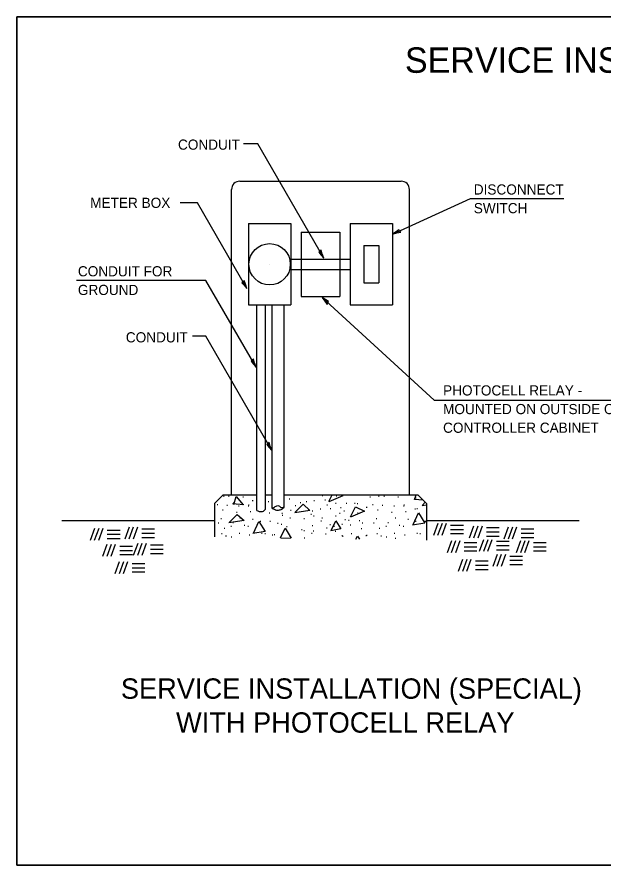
# Model space of a CAD drawing. Extents: x 21436 to 22223, y 14026 to 14526.
# Drawn here: x 21436 to 21782, y 14026 to 14526 of the extents above; entities that cross this region are included whole.
import ezdxf

# ---------------------------------------------------------------- set-up
doc = ezdxf.new("R2010")
doc.units = 0
doc.layers.add('Level 59', color=7, linetype='Continuous')
doc.layers.add('Level 60', color=7, linetype='Continuous')

msp = doc.modelspace()

# ---------------------------------------------------------------- linework, layer by layer
at = {"layer": 'Level 59'}
for p, q in [((21578.01, 14451.14), (21569.7, 14451.14)), ((21616.96, 14383.76), (21578.01, 14451.14)), ((21542.42, 14416.38), (21532.24, 14416.38)), ((21571.68, 14365.75), (21542.42, 14416.38)), ((21657.55, 14397.88), (21703.61, 14418.82)), ((21703.61, 14418.82), (21758.7, 14418.82)), ((21547.49, 14370.62), (21471.15, 14370.62)), ((21577.04, 14319.5), (21547.49, 14370.62)), ((21682.19, 14300.03), (21615.99, 14360.59)), ((21547.34, 14337.71), (21539.52, 14337.71)), ((21586.29, 14270.33), (21547.34, 14337.71)), ((21682.19, 14300.03), (21803.49, 14300.03))]:
    msp.add_line(p, q, dxfattribs=at)
for points in [[(21435.97, 14025.9), (22223.47, 14025.9), (22223.47, 14525.9), (21435.97, 14525.9)], [(21435.97, 14525.9), (22223.47, 14525.9), (22223.47, 14025.9), (21435.97, 14025.9)], [(21662.54, 14399), (21661.77, 14399.71), (21661.24, 14400.48), (21659.65, 14399.31), (21657.55, 14397.88), (21660.18, 14398.55)], [(21615.36, 14388.62), (21614.73, 14387.78), (21614.02, 14387.19), (21615.33, 14385.71), (21616.96, 14383.76), (21616.04, 14386.32)], [(21570.09, 14370.6), (21569.46, 14369.77), (21568.74, 14369.17), (21570.06, 14367.7), (21571.68, 14365.75), (21570.77, 14368.31)], [(21618.97, 14356.44), (21619.32, 14357.43), (21619.82, 14358.21), (21618.12, 14359.22), (21615.99, 14360.59), (21617.63, 14358.43)], [(21575.44, 14324.35), (21574.81, 14323.52), (21574.1, 14322.93), (21575.41, 14321.45), (21577.04, 14319.5), (21576.12, 14322.06)], [(21584.69, 14275.18), (21584.06, 14274.35), (21583.35, 14273.76), (21584.66, 14272.28), (21586.29, 14270.33), (21585.37, 14272.89)]]:
    msp.add_lwpolyline(points, close=True, dxfattribs=at)
at = {"layer": 'Level 60'}
for p, q in [((21567.55, 14429.09), (21662.55, 14429.09)), ((21562.55, 14244.09), (21562.55, 14424.09)), ((21667.55, 14244.09), (21667.55, 14424.09)), ((21572.55, 14404.09), (21572.55, 14356.09)), ((21572.55, 14404.09), (21597.55, 14404.09)), ((21597.55, 14404.09), (21597.55, 14356.09)), ((21632.55, 14404.09), (21657.55, 14404.09)), ((21632.55, 14404.09), (21632.55, 14356.09)), ((21657.55, 14404.09), (21657.55, 14356.09)), ((21603.55, 14399.09), (21603.55, 14361.09)), ((21603.55, 14399.09), (21626.55, 14399.09)), ((21626.55, 14399.09), (21626.55, 14361.09)), ((21640.55, 14391.09), (21640.55, 14369.09)), ((21640.55, 14391.09), (21649.55, 14391.09)), ((21649.55, 14391.09), (21649.55, 14369.09)), ((21585.05, 14380.09), (21585.05, 14380.09)), ((21597.55, 14383.09), (21632.55, 14383.09)), ((21597.55, 14377.09), (21632.55, 14377.09)), ((21640.55, 14369.09), (21649.55, 14369.09)), ((21603.55, 14361.09), (21626.55, 14361.09)), ((21572.55, 14356.09), (21597.55, 14356.09)), ((21577.55, 14234.87), (21577.55, 14356.09)), ((21582.55, 14235.67), (21582.55, 14356.09)), ((21586.55, 14236.2), (21586.55, 14356.09)), ((21593.55, 14236.73), (21593.55, 14356.09)), ((21632.55, 14356.09), (21657.55, 14356.09)), ((21557.55, 14244.09), (21552.55, 14239.09)), ((21557.55, 14244.09), (21577.55, 14244.09)), ((21557.81, 14243.41), (21558.21, 14243.41)), ((21560.86, 14243.34), (21561.26, 14243.34)), ((21569.16, 14242.89), (21569.56, 14242.89)), ((21574.83, 14240.87), (21575.23, 14240.87)), ((21582.55, 14244.09), (21586.55, 14244.09)), ((21584.25, 14240.27), (21584.65, 14240.27)), ((21593.55, 14244.09), (21672.55, 14244.09)), ((21596.63, 14241.79), (21597.03, 14241.79)), ((21606.65, 14240.31), (21607.05, 14240.31)), ((21611.13, 14240.85), (21611.53, 14240.85)), ((21615.95, 14243.86), (21616.35, 14243.86)), ((21617.66, 14241.26), (21618.06, 14241.26)), ((21624.34, 14243.58), (21624.74, 14243.58)), ((21644.24, 14243), (21644.64, 14243)), ((21649.36, 14243.41), (21649.76, 14243.41)), ((21652.41, 14243.34), (21652.81, 14243.34)), ((21660.71, 14242.89), (21661.11, 14242.89)), ((21671.07, 14242.31), (21671.47, 14242.31)), ((21672.55, 14244.09), (21677.55, 14239.09)), ((21552.55, 14239.09), (21552.55, 14219.34)), ((21554.12, 14238.42), (21554.52, 14238.42)), ((21557.16, 14235.35), (21557.56, 14235.35)), ((21559.88, 14238.16), (21560.28, 14238.16)), ((21563.55, 14239.38), (21563.95, 14239.38)), ((21566.71, 14237.67), (21567.11, 14237.67)), ((21572.38, 14237.67), (21572.78, 14237.67)), ((21572.6, 14238.25), (21573, 14238.25)), ((21597.41, 14235.09), (21597.81, 14235.09)), ((21600.12, 14237.91), (21600.52, 14237.91)), ((21603.08, 14239.56), (21603.48, 14239.56)), ((21607.72, 14235.77), (21608.12, 14235.77)), ((21614.92, 14235.95), (21615.32, 14235.95)), ((21618.79, 14238.18), (21619.19, 14238.18)), ((21620.76, 14236.18), (21621.16, 14236.18)), ((21623.91, 14239.28), (21624.31, 14239.28)), ((21626.78, 14236.72), (21627.18, 14236.72)), ((21630.1, 14239.28), (21630.5, 14239.28)), ((21635.04, 14239.21), (21635.44, 14239.21)), ((21636.72, 14239.11), (21637.12, 14239.11)), ((21642.09, 14236.98), (21642.49, 14236.98)), ((21645.66, 14238.42), (21646.06, 14238.42)), ((21648.71, 14235.35), (21649.11, 14235.35)), ((21651.42, 14238.16), (21651.82, 14238.16)), ((21658.26, 14237.67), (21658.66, 14237.67)), ((21663.93, 14237.67), (21664.33, 14237.67)), ((21664.15, 14238.25), (21664.55, 14238.25)), ((21670.64, 14235.95), (21671.04, 14235.95)), ((21671.8, 14236.01), (21672.2, 14236.01)), ((21677.55, 14239.09), (21677.55, 14217.47)), ((21556.26, 14230.17), (21556.66, 14230.17)), ((21565.47, 14233.95), (21565.87, 14233.95)), ((21567.48, 14230.56), (21567.88, 14230.56)), ((21573.63, 14234.29), (21574.03, 14234.29)), ((21584.69, 14233.53), (21585.09, 14233.53)), ((21592.29, 14233.26), (21592.69, 14233.26)), ((21592.5, 14232.19), (21592.9, 14232.19)), ((21596.98, 14230.56), (21597.38, 14230.56)), ((21605.14, 14230.13), (21605.54, 14230.13)), ((21609.41, 14232.75), (21609.81, 14232.75)), ((21610.19, 14234.74), (21610.59, 14234.74)), ((21610.88, 14231.85), (21611.28, 14231.85)), ((21615.85, 14230.51), (21616.25, 14230.51)), ((21623.91, 14231.8), (21624.31, 14231.8)), ((21626.35, 14233.4), (21626.75, 14233.4)), ((21628.72, 14234.81), (21629.12, 14234.81)), ((21636.93, 14233.54), (21637.33, 14233.54)), ((21647.81, 14230.17), (21648.21, 14230.17)), ((21657.01, 14233.95), (21657.41, 14233.95)), ((21659.03, 14230.56), (21659.43, 14230.56)), ((21665.18, 14234.29), (21665.58, 14234.29)), ((21462.42, 14229.09), (21552.55, 14229.09)), ((21499.72, 14218.16), (21502.29, 14225.2)), ((21502.22, 14218.16), (21504.79, 14225.2)), ((21504.72, 14218.16), (21507.29, 14225.2)), ((21554.76, 14227.64), (21555.16, 14227.64)), ((21562.06, 14225.75), (21562.46, 14225.75)), ((21563.32, 14227.93), (21563.72, 14227.93)), ((21569.94, 14226.3), (21570.34, 14226.3)), ((21572.21, 14225.75), (21572.61, 14225.75)), ((21574.96, 14229.87), (21575.36, 14229.87)), ((21579.48, 14228.62), (21579.88, 14228.62)), ((21585.16, 14228.62), (21585.56, 14228.62)), ((21589.75, 14227.47), (21590.15, 14227.47)), ((21591.86, 14226.9), (21592.26, 14226.9)), ((21595, 14225.57), (21595.4, 14225.57)), ((21610.18, 14226.04), (21610.58, 14226.04)), ((21615.26, 14228.84), (21615.66, 14228.84)), ((21620.5, 14226.73), (21620.9, 14226.73)), ((21622.96, 14225.69), (21623.36, 14225.69)), ((21627.69, 14226.9), (21628.09, 14226.9)), ((21629.36, 14229.53), (21629.76, 14229.53)), ((21631.56, 14229.14), (21631.96, 14229.14)), ((21632.46, 14226.43), (21632.86, 14226.43)), ((21637.88, 14229.1), (21638.28, 14229.1)), ((21639.56, 14227.67), (21639.96, 14227.67)), ((21646.3, 14227.64), (21646.7, 14227.64)), ((21653.61, 14225.75), (21654.01, 14225.75)), ((21654.86, 14227.93), (21655.26, 14227.93)), ((21661.48, 14226.3), (21661.88, 14226.3)), ((21663.76, 14225.75), (21664.16, 14225.75)), ((21666.51, 14229.87), (21666.91, 14229.87)), ((21671.03, 14228.62), (21671.43, 14228.62)), ((21676.7, 14228.62), (21677.1, 14228.62)), ((21677.55, 14229.09), (21767.69, 14229.09)), ((21681.87, 14220.34), (21684.43, 14227.39)), ((21684.37, 14220.34), (21686.93, 14227.39)), ((21686.87, 14220.34), (21689.43, 14227.39)), ((21691.84, 14226.29), (21699.34, 14226.29)), ((21703, 14218.89), (21705.56, 14225.93)), ((21705.5, 14218.89), (21708.06, 14225.93)), ((21708, 14218.89), (21710.56, 14225.93)), ((21723.4, 14218.16), (21725.96, 14225.2)), ((21725.9, 14218.16), (21728.46, 14225.2)), ((21728.4, 14218.16), (21730.96, 14225.2)), ((21479.32, 14217.43), (21481.89, 14224.48)), ((21481.82, 14217.43), (21484.39, 14224.48)), ((21484.32, 14217.43), (21486.89, 14224.48)), ((21489.29, 14223.38), (21496.79, 14223.38)), ((21489.29, 14220.88), (21496.79, 14220.88)), ((21509.69, 14224.1), (21517.19, 14224.1)), ((21509.69, 14221.6), (21517.19, 14221.6)), ((21556.73, 14221.27), (21557.13, 14221.27)), ((21558.16, 14224.49), (21558.56, 14224.49)), ((21559.1, 14220.05), (21559.5, 14220.05)), ((21567.05, 14221.62), (21567.45, 14221.62)), ((21572.98, 14220.5), (21573.38, 14220.5)), ((21580.25, 14221.51), (21580.65, 14221.51)), ((21582.19, 14221.27), (21582.59, 14221.27)), ((21586.57, 14220.59), (21586.97, 14220.59)), ((21587.74, 14220.82), (21588.14, 14220.82)), ((21596.63, 14220.24), (21597.03, 14220.24)), ((21603.85, 14223.68), (21604.25, 14223.68)), ((21605.28, 14223.15), (21605.68, 14223.15)), ((21609.75, 14221.51), (21610.15, 14221.51)), ((21610.79, 14222.91), (21611.19, 14222.91)), ((21617.92, 14221.08), (21618.32, 14221.08)), ((21618.53, 14224.63), (21618.93, 14224.63)), ((21623.65, 14222.8), (21624.05, 14222.8)), ((21627.64, 14220.24), (21628.04, 14220.24)), ((21633.23, 14221.44), (21633.63, 14221.44)), ((21639.13, 14224.35), (21639.53, 14224.35)), ((21641.75, 14220.24), (21642.15, 14220.24)), ((21642.14, 14220.48), (21642.54, 14220.48)), ((21648.28, 14221.27), (21648.68, 14221.27)), ((21649.7, 14224.49), (21650.1, 14224.49)), ((21650.65, 14220.05), (21651.05, 14220.05)), ((21658.6, 14221.62), (21659, 14221.62)), ((21664.53, 14220.5), (21664.93, 14220.5)), ((21671.8, 14221.51), (21672.2, 14221.51)), ((21673.73, 14221.27), (21674.13, 14221.27)), ((21691.84, 14223.79), (21699.34, 14223.79)), ((21691.84, 14221.29), (21699.34, 14221.29)), ((21712.97, 14224.83), (21720.47, 14224.83)), ((21712.97, 14222.33), (21720.47, 14222.33)), ((21733.37, 14224.1), (21740.87, 14224.1)), ((21733.37, 14221.6), (21740.87, 14221.6)), ((21486.61, 14207.96), (21489.17, 14215.01)), ((21489.11, 14207.96), (21491.67, 14215.01)), ((21489.29, 14218.38), (21496.79, 14218.38)), ((21491.61, 14207.96), (21494.17, 14215.01)), ((21504.82, 14208.69), (21507.39, 14215.73)), ((21507.32, 14208.69), (21509.89, 14215.73)), ((21509.69, 14219.1), (21517.19, 14219.1)), ((21509.82, 14208.69), (21512.39, 14215.73)), ((21562.32, 14219.38), (21562.72, 14219.38)), ((21591.63, 14218.7), (21597.35, 14218.84)), ((21605.4, 14218.78), (21605.8, 14218.78)), ((21628.04, 14219.79), (21628.44, 14219.79)), ((21653.87, 14219.38), (21654.27, 14219.38)), ((21659.08, 14218.59), (21659.48, 14218.59)), ((21689.88, 14210.14), (21692.45, 14217.19)), ((21692.38, 14210.14), (21694.95, 14217.19)), ((21694.88, 14210.14), (21697.45, 14217.19)), ((21699.85, 14216.09), (21707.35, 14216.09)), ((21708.82, 14210.87), (21711.39, 14217.92)), ((21711.32, 14210.87), (21713.89, 14217.92)), ((21712.97, 14219.83), (21720.47, 14219.83)), ((21713.82, 14210.87), (21716.39, 14217.92)), ((21718.79, 14216.82), (21726.29, 14216.82)), ((21730.68, 14210.14), (21733.25, 14217.19)), ((21733.18, 14210.14), (21735.75, 14217.19)), ((21733.37, 14219.1), (21740.87, 14219.1)), ((21735.68, 14210.14), (21738.25, 14217.19)), ((21740.65, 14216.09), (21748.15, 14216.09)), ((21496.58, 14213.9), (21504.08, 14213.9)), ((21496.58, 14211.4), (21504.08, 14211.4)), ((21514.79, 14214.63), (21522.29, 14214.63)), ((21514.79, 14212.13), (21522.29, 14212.13)), ((21699.85, 14213.59), (21707.35, 14213.59)), ((21699.85, 14211.09), (21707.35, 14211.09)), ((21718.79, 14214.32), (21726.29, 14214.32)), ((21718.79, 14211.82), (21726.29, 14211.82)), ((21740.65, 14213.59), (21748.15, 14213.59)), ((21740.65, 14211.09), (21748.15, 14211.09)), ((21496.58, 14208.9), (21504.08, 14208.9)), ((21514.79, 14209.63), (21522.29, 14209.63)), ((21696.44, 14199.21), (21699, 14206.26)), ((21698.94, 14199.21), (21701.5, 14206.26)), ((21701.44, 14199.21), (21704, 14206.26)), ((21706.41, 14205.16), (21713.91, 14205.16)), ((21716.84, 14202.13), (21719.4, 14209.18)), ((21719.34, 14202.13), (21721.9, 14209.18)), ((21721.84, 14202.13), (21724.4, 14209.18)), ((21726.81, 14208.08), (21734.31, 14208.08)), ((21726.81, 14205.58), (21734.31, 14205.58)), ((21493.89, 14197.76), (21496.46, 14204.81)), ((21496.39, 14197.76), (21498.96, 14204.81)), ((21498.89, 14197.76), (21501.46, 14204.81)), ((21503.86, 14203.7), (21511.36, 14203.7)), ((21503.86, 14201.2), (21511.36, 14201.2)), ((21706.41, 14202.66), (21713.91, 14202.66)), ((21706.41, 14200.16), (21713.91, 14200.16)), ((21726.81, 14203.08), (21734.31, 14203.08)), ((21503.86, 14198.7), (21511.36, 14198.7))]:
    msp.add_line(p, q, dxfattribs=at)
for points in [[(21563.88, 14238.49), (21565.36, 14243.1)], [(21565.36, 14243.1), (21569.36, 14238.25)], [(21628.18, 14243.66), (21619.91, 14240.13)], [(21619.97, 14240.25), (21621.86, 14244.09)], [(21627.26, 14244.09), (21628.18, 14243.66)], [(21670.6, 14241.42), (21671.45, 14244.09)], [(21675.59, 14241.05), (21670.6, 14241.42)], [(21569.89, 14238.25), (21563.08, 14238.76)], [(21600, 14233.82), (21604.81, 14238.63), (21608.81, 14234.93), (21599.91, 14233.62)], [(21632.74, 14231.2), (21635.65, 14237.11), (21640.96, 14234.61), (21632.68, 14231.08)], [(21677.55, 14238.12), (21674.96, 14237.75)], [(21675.05, 14237.95), (21676.87, 14239.77)], [(21561.14, 14227.83), (21565.95, 14232.64), (21569.96, 14228.94), (21561.06, 14227.63)], [(21669.74, 14226.63), (21672.95, 14233.54), (21676.55, 14227.53), (21669.34, 14226.33)], [(21575.53, 14221.57), (21578.74, 14228.48), (21582.34, 14222.47), (21575.13, 14221.27)], [(21621.27, 14223.12), (21624.08, 14228.93), (21627.08, 14224.02), (21621.22, 14222.92)], [(21591.51, 14218.75), (21594.17, 14224.49)], [(21594.17, 14224.49), (21597.67, 14218.66)], [(21635.98, 14218.09), (21636.85, 14219.88)], [(21636.85, 14219.88), (21637.97, 14218.06)]]:
    msp.add_lwpolyline(points, dxfattribs=at)
msp.add_circle((21585.05, 14380.09), 12.2, dxfattribs=at)
for centre, start, end in [((21567.55, 14424.09), 90, 180), ((21662.55, 14424.09), 0, 90)]:
    msp.add_arc(centre, 5, start, end, dxfattribs=at)
for points in [[(21577.55, 14234.87), (21579.32, 14234.34), (21580.38, 14234.34), (21581.44, 14234.6), (21582.55, 14235.67)], [(21586.55, 14236.2), (21588.1, 14237), (21589.16, 14237.53), (21590.76, 14237.53), (21592.36, 14236.47), (21593.55, 14236.73), (21592.62, 14235.93), (21591.29, 14235.4), (21589.16, 14235.14), (21587.83, 14235.67), (21586.55, 14236.2)]]:
    msp.add_spline(points, degree=3, dxfattribs=at)

# ---------------------------------------------------------------- texts
at = {"layer": 'Level 59'}
for s, height, p in [('SERVICE INSTALLATION DETAILS', 15, (21664.87, 14492.97)), ('CONDUIT', 6, (21530.98, 14447.63)), ('DISCONNECT', 6, (21705.48, 14421.19)), ('METER BOX', 6, (21479.2, 14413.32)), ('SWITCH', 6, (21705.48, 14410.19)), ('CONDUIT FOR', 6, (21471.92, 14372.97)), ('GROUND', 6, (21471.92, 14361.97)), ('CONDUIT', 6, (21500.22, 14334.03)), ('PHOTOCELL RELAY -', 6, (21687.36, 14302.73)), ('MOUNTED ON OUTSIDE OF', 6, (21687.36, 14291.73)), ('CONTROLLER CABINET', 6, (21687.36, 14280.73)), ('SERVICE INSTALLATION (SPECIAL)', 12, (21497.29, 14123.94)), ('WITH PHOTOCELL RELAY', 12, (21529.82, 14103.94))]:
    msp.add_text(s, height=height, dxfattribs=at).set_placement(p)

doc.saveas('drawing.dxf')
